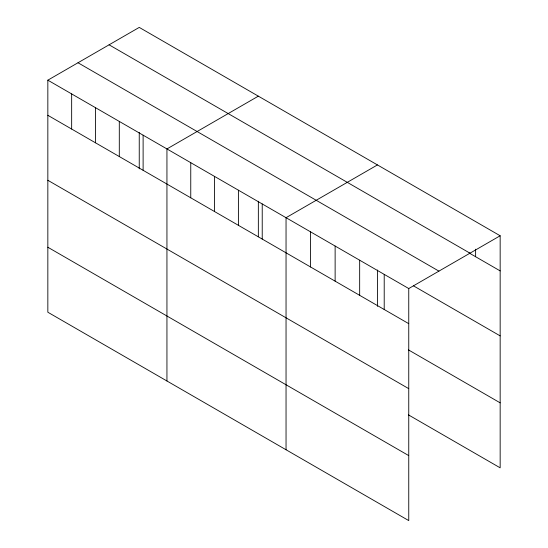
<?xml version="1.0" encoding="UTF-8"?>
<svg xmlns="http://www.w3.org/2000/svg" width="548" height="548" viewBox="0 0 548 548"><rect width="100%" height="100%" fill="white"/><g stroke="black" fill="none" stroke-linecap="round" stroke-linejoin="round"><path stroke-width="0.82" d="M47.84 80.172L408.753 288.543L408.753 520.6L47.84 312.23L47.84 80.172L139.247 27.4L500.16 235.77L500.16 467.828L408.486 414.898M258.348 96.16L166.941 148.94L166.941 380.99M377.449 164.927L286.042 217.7L286.042 449.75M408.753 288.543L500.16 235.77M109.079 44.813L469.999 253.19M469.122 252.977L500.16 270.897M78.001 62.76L438.921 271.13M413.541 285.878L500.16 335.883M47.84 115.299L408.753 323.669M408.486 349.912L500.16 402.842M47.84 180.285L408.753 388.655M47.84 247.244L408.753 455.614M475.616 249.203L475.616 256.731M384.21 274.377L384.21 309.504M377.449 270L377.449 306.366M359.666 260.204L359.666 295.331M335.129 246.038L335.129 281.165M310.586 231.866L310.586 266.992M262.225 203.945L262.225 239.072M258.348 201.232L258.348 236.777M238.401 190.197L238.401 225.324M214.583 176.442L214.583 211.569M190.759 162.688L190.759 197.814M143.117 135.185L143.117 170.312M139.247 132.472L139.247 168.846M119.3 121.43L119.3 156.557M95.482 107.682L95.482 142.809M71.658 93.927L71.658 129.054"/></g></svg>
